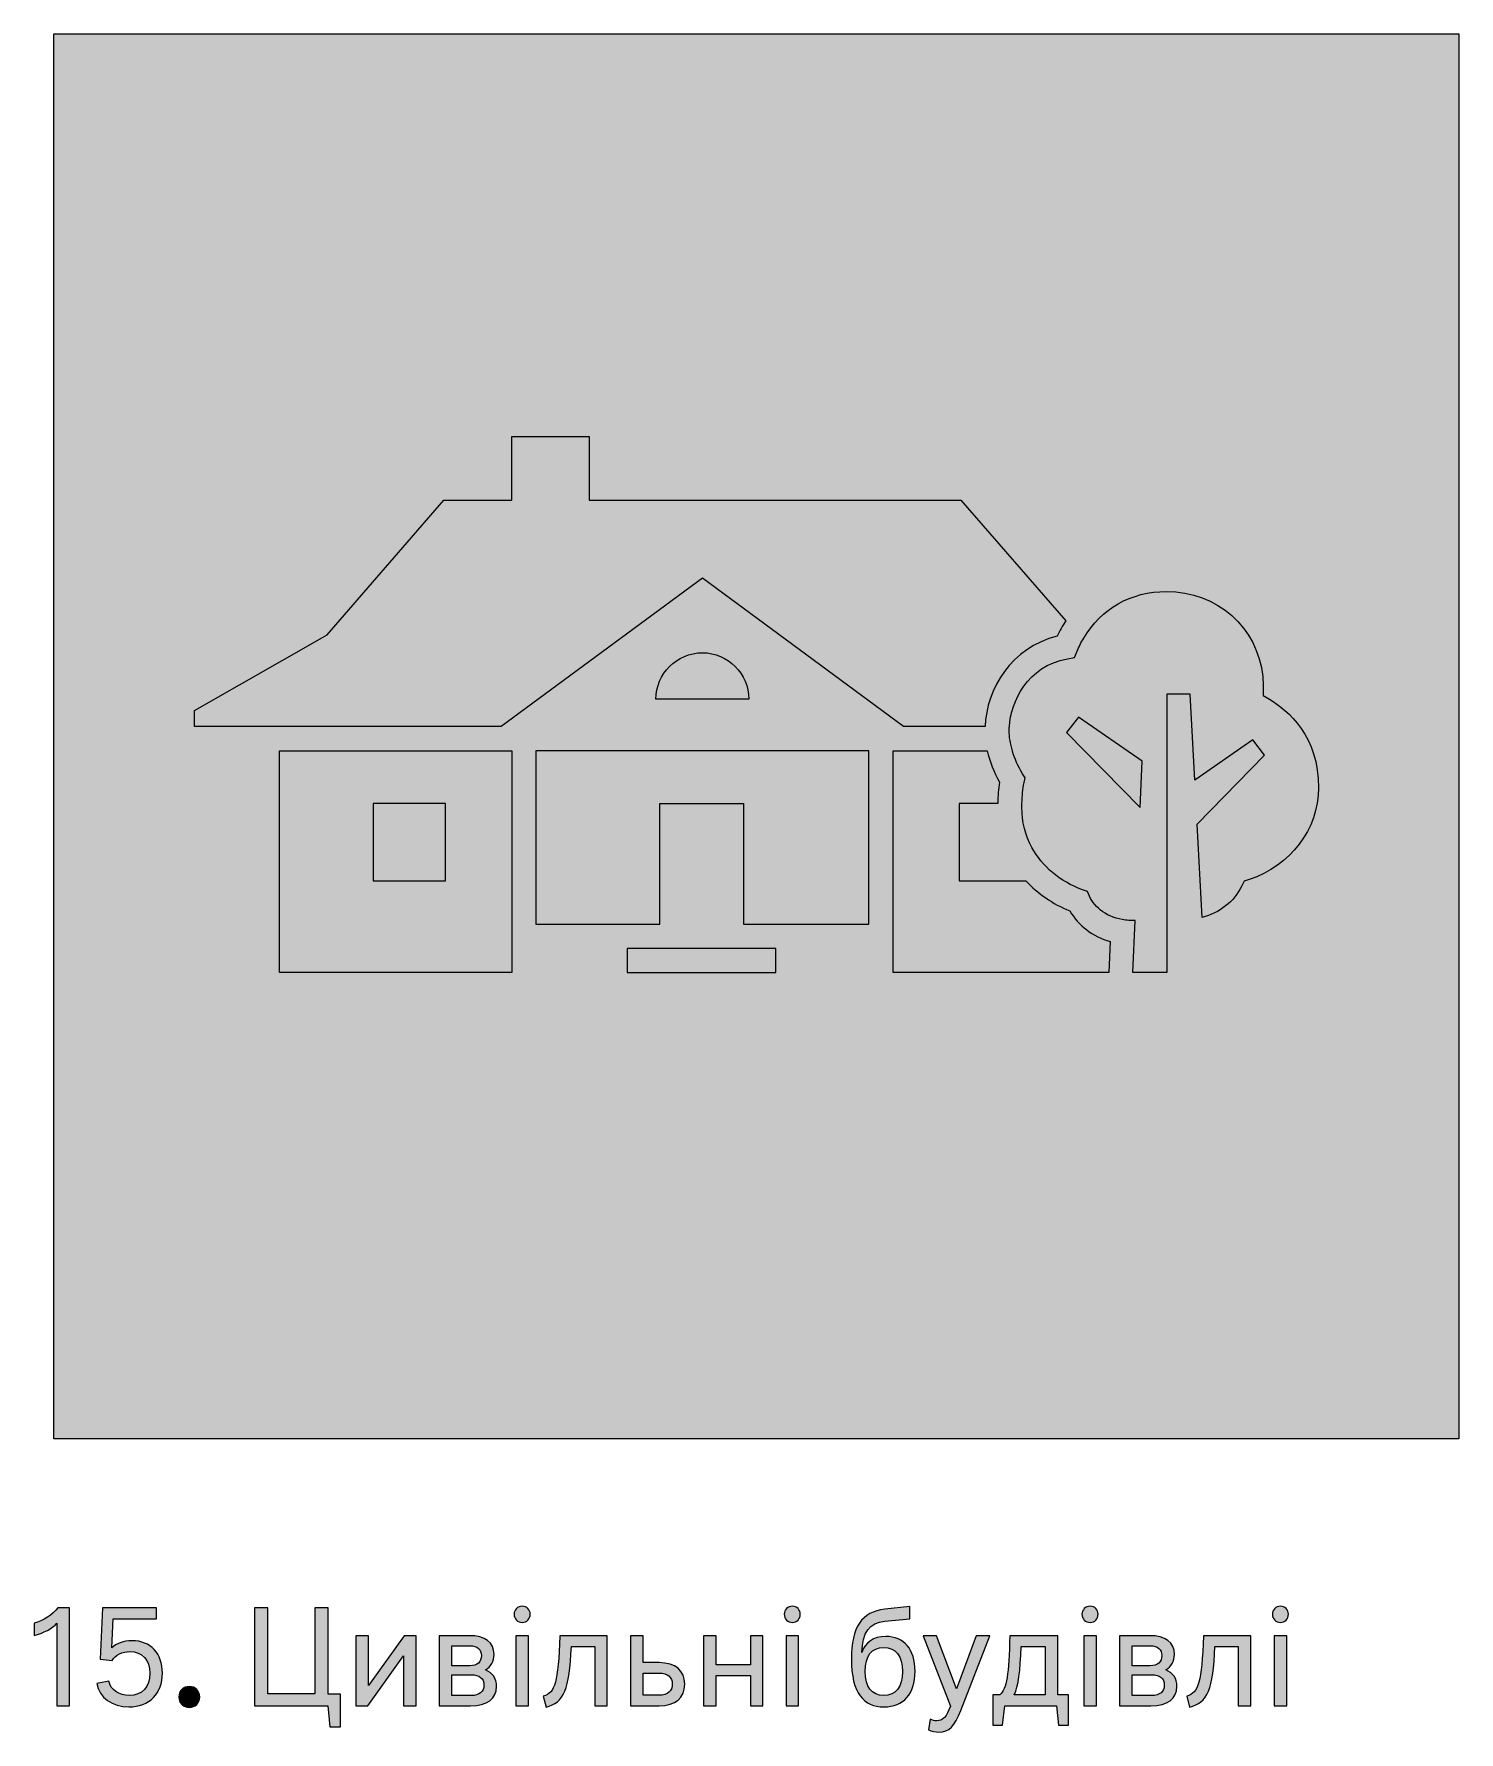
# Model space of a CAD drawing. Header units: millimetres. Extents: x -1334 to 1514, y -1037 to 10.
# Drawn here: x 452.3 to 553.7, y -110.9 to 10 of the extents above; entities that cross this region are included whole.
import ezdxf

# ---------------------------------------------------------------- set-up
doc = ezdxf.new("R2010")
doc.units = ezdxf.units.MM
doc.header["$MEASUREMENT"] = 0
doc.layers.add('bg', color=7, linetype='Continuous', lineweight=0)
doc.layers.add('icons', color=7, linetype='Continuous', lineweight=0)

# ---------------------------------------------------------------- blocks, each defined once
blk = doc.blocks.new('Block_66')
at = {"layer": 'icons', "true_color": 0x231f20, "transparency": 33554687}
h = blk.add_hatch(color=250, dxfattribs=at)
h.dxf.hatch_style = 2
edge = h.paths.add_edge_path()
edge.add_spline(control_points=[(454.82, -109.01), (454.82, -109.01), (453.92, -109.01), (453.92, -109.01), (453.92, -109.01), (453.92, -103.13), (453.92, -103.13), (453.63, -103.49), (452.94, -103.85), (452.29, -104.01), (452.29, -104.01), (452.29, -103.14), (452.29, -103.14), (452.96, -102.95), (453.61, -102.53), (453.99, -102.03), (453.99, -102.03), (454.82, -102.03), (454.82, -102.03), (454.82, -102.03), (454.82, -109.01), (454.82, -109.01)], knot_values=[0, 0, 0, 0, 1, 1, 1, 2, 2, 2, 3, 3, 3, 4, 4, 4, 5, 5, 5, 6, 6, 6, 7, 7, 7, 7], degree=3, periodic=0)
h = blk.add_hatch(color=250, dxfattribs=at)
h.dxf.hatch_style = 2
edge = h.paths.add_edge_path()
edge.add_spline(control_points=[(456.99, -105.69), (456.99, -105.69), (457.16, -102.03), (457.16, -102.03), (457.16, -102.03), (461, -102.03), (461, -102.03), (461, -102.03), (461, -102.83), (461, -102.83), (461, -102.83), (457.92, -102.82), (457.92, -102.82), (457.92, -102.82), (457.83, -104.89), (457.83, -104.89), (458.11, -104.58), (458.67, -104.38), (459.27, -104.38), (460.59, -104.38), (461.43, -105.29), (461.43, -106.68), (461.43, -108.13), (460.5, -109.09), (459.04, -109.09), (457.85, -109.09), (456.94, -108.44), (456.75, -107.42), (456.75, -107.42), (457.61, -107.26), (457.61, -107.26), (457.74, -107.88), (458.35, -108.28), (459.06, -108.28), (459.97, -108.28), (460.54, -107.65), (460.54, -106.69), (460.54, -105.75), (459.98, -105.15), (459.12, -105.15), (458.57, -105.15), (458.08, -105.39), (457.85, -105.78), (457.85, -105.78), (456.99, -105.69), (456.99, -105.69)], knot_values=[0, 0, 0, 0, 1, 1, 1, 2, 2, 2, 3, 3, 3, 4, 4, 4, 5, 5, 5, 6, 6, 6, 7, 7, 7, 8, 8, 8, 9, 9, 9, 10, 10, 10, 11, 11, 11, 12, 12, 12, 13, 13, 13, 14, 14, 14, 15, 15, 15, 15], degree=3, periodic=0)
h = blk.add_hatch(color=250, dxfattribs=at)
h.dxf.hatch_style = 2
edge = h.paths.add_edge_path()
edge.add_spline(control_points=[(467.99, -109.01), (467.99, -109.01), (467.99, -102.03), (467.99, -102.03), (467.99, -102.03), (468.94, -102.03), (468.94, -102.03), (468.94, -102.03), (468.94, -108.16), (468.94, -108.16), (468.94, -108.16), (472.28, -108.16), (472.28, -108.16), (472.28, -108.16), (472.28, -102.03), (472.28, -102.03), (472.28, -102.03), (473.22, -102.03), (473.22, -102.03), (473.22, -102.03), (473.22, -108.18), (473.22, -108.18), (473.22, -108.18), (474.1, -108.18), (474.1, -108.18), (474.1, -108.18), (474.1, -110.5), (474.1, -110.5), (474.1, -110.5), (473.35, -110.5), (473.35, -110.5), (473.35, -110.5), (473.2, -109.01), (473.2, -109.01), (473.2, -109.01), (467.99, -109.01), (467.99, -109.01)], knot_values=[0, 0, 0, 0, 1, 1, 1, 2, 2, 2, 3, 3, 3, 4, 4, 4, 5, 5, 5, 6, 6, 6, 7, 7, 7, 8, 8, 8, 9, 9, 9, 10, 10, 10, 11, 11, 11, 12, 12, 12, 12], degree=3, periodic=0)
h = blk.add_hatch(color=250, dxfattribs=at)
h.dxf.hatch_style = 2
edge = h.paths.add_edge_path()
edge.add_spline(control_points=[(487.48, -109.01), (487.48, -109.01), (486.59, -109.01), (486.59, -109.01), (486.59, -109.01), (486.59, -104.02), (486.59, -104.02), (486.59, -104.02), (487.48, -104.02), (487.48, -104.02), (487.48, -104.02), (487.48, -109.01), (487.48, -109.01)], knot_values=[0, 0, 0, 0, 1, 1, 1, 2, 2, 2, 3, 3, 3, 4, 4, 4, 4], degree=3, periodic=0)
edge = h.paths.add_edge_path()
edge.add_spline(control_points=[(487.03, -101.93), (487.36, -101.93), (487.6, -102.17), (487.6, -102.5), (487.6, -102.83), (487.36, -103.08), (487.03, -103.08), (486.71, -103.08), (486.46, -102.83), (486.46, -102.5), (486.46, -102.17), (486.71, -101.93), (487.03, -101.93)], knot_values=[0, 0, 0, 0, 1, 1, 1, 2, 2, 2, 3, 3, 3, 4, 4, 4, 4], degree=3, periodic=0)
h = blk.add_hatch(color=250, dxfattribs=at)
h.dxf.hatch_style = 2
edge = h.paths.add_edge_path()
edge.add_spline(control_points=[(506.7, -109.01), (506.7, -109.01), (505.81, -109.01), (505.81, -109.01), (505.81, -109.01), (505.81, -104.02), (505.81, -104.02), (505.81, -104.02), (506.7, -104.02), (506.7, -104.02), (506.7, -104.02), (506.7, -109.01), (506.7, -109.01)], knot_values=[0, 0, 0, 0, 1, 1, 1, 2, 2, 2, 3, 3, 3, 4, 4, 4, 4], degree=3, periodic=0)
edge = h.paths.add_edge_path()
edge.add_spline(control_points=[(506.26, -101.93), (506.59, -101.93), (506.82, -102.17), (506.82, -102.5), (506.82, -102.83), (506.59, -103.08), (506.26, -103.08), (505.93, -103.08), (505.68, -102.83), (505.68, -102.5), (505.68, -102.17), (505.93, -101.93), (506.26, -101.93)], knot_values=[0, 0, 0, 0, 1, 1, 1, 2, 2, 2, 3, 3, 3, 4, 4, 4, 4], degree=3, periodic=0)
h = blk.add_hatch(color=250, dxfattribs=at)
h.dxf.hatch_style = 2
edge = h.paths.add_edge_path()
edge.add_spline(control_points=[(512.76, -108.28), (513.62, -108.28), (514.09, -107.68), (514.09, -106.57), (514.09, -105.46), (513.62, -104.86), (512.76, -104.86), (511.91, -104.86), (511.44, -105.46), (511.44, -106.57), (511.44, -107.67), (511.91, -108.28), (512.76, -108.28)], knot_values=[0, 0, 0, 0, 1, 1, 1, 2, 2, 2, 3, 3, 3, 4, 4, 4, 4], degree=3, periodic=0)
edge = h.paths.add_edge_path()
edge.add_spline(control_points=[(514.62, -102.81), (514.62, -102.81), (512.84, -102.99), (512.84, -102.99), (511.74, -103.11), (511.25, -103.79), (511.2, -105.22), (511.41, -104.51), (512.05, -104.08), (512.9, -104.08), (514.22, -104.08), (514.99, -104.98), (514.99, -106.56), (514.99, -108.17), (514.18, -109.09), (512.76, -109.09), (511.35, -109.09), (510.46, -108.15), (510.46, -105.67), (510.46, -103.42), (511.2, -102.31), (512.83, -102.14), (512.83, -102.14), (514.62, -101.95), (514.62, -101.95), (514.62, -101.95), (514.62, -102.81), (514.62, -102.81)], knot_values=[0, 0, 0, 0, 1, 1, 1, 2, 2, 2, 3, 3, 3, 4, 4, 4, 5, 5, 5, 6, 6, 6, 7, 7, 7, 8, 8, 8, 9, 9, 9, 9], degree=3, periodic=0)
h = blk.add_hatch(color=250, dxfattribs=at)
h.dxf.hatch_style = 2
edge = h.paths.add_edge_path()
edge.add_spline(control_points=[(527.9, -109.01), (527.9, -109.01), (527, -109.01), (527, -109.01), (527, -109.01), (527, -104.02), (527, -104.02), (527, -104.02), (527.9, -104.02), (527.9, -104.02), (527.9, -104.02), (527.9, -109.01), (527.9, -109.01)], knot_values=[0, 0, 0, 0, 1, 1, 1, 2, 2, 2, 3, 3, 3, 4, 4, 4, 4], degree=3, periodic=0)
edge = h.paths.add_edge_path()
edge.add_spline(control_points=[(527.45, -101.93), (527.78, -101.93), (528.02, -102.17), (528.02, -102.5), (528.02, -102.83), (527.78, -103.08), (527.45, -103.08), (527.12, -103.08), (526.87, -102.83), (526.87, -102.5), (526.87, -102.17), (527.12, -101.93), (527.45, -101.93)], knot_values=[0, 0, 0, 0, 1, 1, 1, 2, 2, 2, 3, 3, 3, 4, 4, 4, 4], degree=3, periodic=0)
h = blk.add_hatch(color=250, dxfattribs=at)
h.dxf.hatch_style = 2
edge = h.paths.add_edge_path()
edge.add_spline(control_points=[(541.44, -109.01), (541.44, -109.01), (540.55, -109.01), (540.55, -109.01), (540.55, -109.01), (540.55, -104.02), (540.55, -104.02), (540.55, -104.02), (541.44, -104.02), (541.44, -104.02), (541.44, -104.02), (541.44, -109.01), (541.44, -109.01)], knot_values=[0, 0, 0, 0, 1, 1, 1, 2, 2, 2, 3, 3, 3, 4, 4, 4, 4], degree=3, periodic=0)
edge = h.paths.add_edge_path()
edge.add_spline(control_points=[(540.99, -101.93), (541.32, -101.93), (541.56, -102.17), (541.56, -102.5), (541.56, -102.83), (541.32, -103.08), (540.99, -103.08), (540.67, -103.08), (540.42, -102.83), (540.42, -102.5), (540.42, -102.17), (540.67, -101.93), (540.99, -101.93)], knot_values=[0, 0, 0, 0, 1, 1, 1, 2, 2, 2, 3, 3, 3, 4, 4, 4, 4], degree=3, periodic=0)
h = blk.add_hatch(color=250, dxfattribs=at)
h.dxf.hatch_style = 2
edge = h.paths.add_edge_path()
edge.add_spline(control_points=[(478.63, -104.02), (478.63, -104.02), (479.48, -104.02), (479.48, -104.02), (479.48, -104.02), (479.48, -109.01), (479.48, -109.01), (479.48, -109.01), (478.58, -109.01), (478.58, -109.01), (478.58, -109.01), (478.58, -105.46), (478.58, -105.46), (478.58, -105.46), (476.04, -109.01), (476.04, -109.01), (476.04, -109.01), (475.2, -109.01), (475.2, -109.01), (475.2, -109.01), (475.2, -104.02), (475.2, -104.02), (475.2, -104.02), (476.09, -104.02), (476.09, -104.02), (476.09, -104.02), (476.09, -107.56), (476.09, -107.56), (476.09, -107.56), (478.63, -104.02), (478.63, -104.02)], knot_values=[0, 0, 0, 0, 1, 1, 1, 2, 2, 2, 3, 3, 3, 4, 4, 4, 5, 5, 5, 6, 6, 6, 7, 7, 7, 8, 8, 8, 9, 9, 9, 10, 10, 10, 10], degree=3, periodic=0)
h = blk.add_hatch(color=250, dxfattribs=at)
h.dxf.hatch_style = 2
edge = h.paths.add_edge_path()
edge.add_spline(control_points=[(483.41, -108.28), (483.98, -108.28), (484.31, -108.01), (484.31, -107.53), (484.31, -107.07), (483.98, -106.8), (483.41, -106.8), (483.41, -106.8), (482.02, -106.8), (482.02, -106.8), (482.02, -106.8), (482.02, -108.28), (482.02, -108.28), (482.02, -108.28), (483.41, -108.28), (483.41, -108.28)], knot_values=[0, 0, 0, 0, 1, 1, 1, 2, 2, 2, 3, 3, 3, 4, 4, 4, 5, 5, 5, 5], degree=3, periodic=0)
edge = h.paths.add_edge_path()
edge.add_spline(control_points=[(483.3, -106.16), (483.83, -106.16), (484.13, -105.89), (484.13, -105.44), (484.13, -105.01), (483.83, -104.74), (483.3, -104.74), (483.3, -104.74), (482.02, -104.74), (482.02, -104.74), (482.02, -104.74), (482.02, -106.16), (482.02, -106.16), (482.02, -106.16), (483.3, -106.16), (483.3, -106.16)], knot_values=[0, 0, 0, 0, 1, 1, 1, 2, 2, 2, 3, 3, 3, 4, 4, 4, 5, 5, 5, 5], degree=3, periodic=0)
edge = h.paths.add_edge_path()
edge.add_spline(control_points=[(485.03, -105.35), (485.03, -105.85), (484.81, -106.23), (484.41, -106.45), (484.93, -106.67), (485.21, -107.07), (485.21, -107.63), (485.21, -108.51), (484.54, -109.01), (483.36, -109.01), (483.36, -109.01), (481.13, -109.01), (481.13, -109.01), (481.13, -109.01), (481.13, -104.02), (481.13, -104.02), (481.13, -104.02), (483.27, -104.02), (483.27, -104.02), (484.39, -104.02), (485.03, -104.51), (485.03, -105.35)], knot_values=[0, 0, 0, 0, 1, 1, 1, 2, 2, 2, 3, 3, 3, 4, 4, 4, 5, 5, 5, 6, 6, 6, 7, 7, 7, 7], degree=3, periodic=0)
h = blk.add_hatch(color=250, dxfattribs=at)
h.dxf.hatch_style = 2
edge = h.paths.add_edge_path()
edge.add_spline(control_points=[(488.53, -108.33), (489.39, -108.07), (489.58, -107.37), (489.72, -104.02), (489.72, -104.02), (493.09, -104.02), (493.09, -104.02), (493.09, -104.02), (493.09, -109.01), (493.09, -109.01), (493.09, -109.01), (492.2, -109.01), (492.2, -109.01), (492.2, -109.01), (492.2, -104.79), (492.2, -104.79), (492.2, -104.79), (490.53, -104.79), (490.53, -104.79), (490.4, -107.88), (490.02, -108.77), (488.73, -109.11), (488.73, -109.11), (488.53, -108.33), (488.53, -108.33)], knot_values=[0, 0, 0, 0, 1, 1, 1, 2, 2, 2, 3, 3, 3, 4, 4, 4, 5, 5, 5, 6, 6, 6, 7, 7, 7, 8, 8, 8, 8], degree=3, periodic=0)
h = blk.add_hatch(color=250, dxfattribs=at)
h.dxf.hatch_style = 2
edge = h.paths.add_edge_path()
edge.add_spline(control_points=[(496.78, -108.26), (497.38, -108.26), (497.71, -107.97), (497.71, -107.47), (497.71, -106.97), (497.38, -106.68), (496.78, -106.68), (496.78, -106.68), (495.64, -106.68), (495.64, -106.68), (495.64, -106.68), (495.64, -108.26), (495.64, -108.26), (495.64, -108.26), (496.78, -108.26), (496.78, -108.26)], knot_values=[0, 0, 0, 0, 1, 1, 1, 2, 2, 2, 3, 3, 3, 4, 4, 4, 5, 5, 5, 5], degree=3, periodic=0)
edge = h.paths.add_edge_path()
edge.add_spline(control_points=[(498.6, -107.47), (498.6, -108.45), (497.95, -109.01), (496.78, -109.01), (496.78, -109.01), (494.75, -109.01), (494.75, -109.01), (494.75, -109.01), (494.75, -104.02), (494.75, -104.02), (494.75, -104.02), (495.64, -104.02), (495.64, -104.02), (495.64, -104.02), (495.64, -105.94), (495.64, -105.94), (495.64, -105.94), (496.78, -105.94), (496.78, -105.94), (497.95, -105.94), (498.6, -106.5), (498.6, -107.47)], knot_values=[0, 0, 0, 0, 1, 1, 1, 2, 2, 2, 3, 3, 3, 4, 4, 4, 5, 5, 5, 6, 6, 6, 7, 7, 7, 7], degree=3, periodic=0)
h = blk.add_hatch(color=250, dxfattribs=at)
h.dxf.hatch_style = 2
edge = h.paths.add_edge_path()
edge.add_spline(control_points=[(500.83, -109.01), (500.83, -109.01), (499.93, -109.01), (499.93, -109.01), (499.93, -109.01), (499.93, -104.02), (499.93, -104.02), (499.93, -104.02), (500.83, -104.02), (500.83, -104.02), (500.83, -104.02), (500.83, -106.1), (500.83, -106.1), (500.83, -106.1), (503.27, -106.1), (503.27, -106.1), (503.27, -106.1), (503.27, -104.02), (503.27, -104.02), (503.27, -104.02), (504.16, -104.02), (504.16, -104.02), (504.16, -104.02), (504.16, -109.01), (504.16, -109.01), (504.16, -109.01), (503.27, -109.01), (503.27, -109.01), (503.27, -109.01), (503.27, -106.86), (503.27, -106.86), (503.27, -106.86), (500.83, -106.86), (500.83, -106.86), (500.83, -106.86), (500.83, -109.01), (500.83, -109.01)], knot_values=[0, 0, 0, 0, 1, 1, 1, 2, 2, 2, 3, 3, 3, 4, 4, 4, 5, 5, 5, 6, 6, 6, 7, 7, 7, 8, 8, 8, 9, 9, 9, 10, 10, 10, 11, 11, 11, 12, 12, 12, 12], degree=3, periodic=0)
h = blk.add_hatch(color=250, dxfattribs=at)
h.dxf.hatch_style = 2
edge = h.paths.add_edge_path()
edge.add_spline(control_points=[(516.69, -110.88), (516.44, -110.88), (516.17, -110.83), (515.95, -110.73), (515.95, -110.73), (516.06, -109.96), (516.06, -109.96), (516.21, -110.04), (516.37, -110.08), (516.54, -110.08), (516.97, -110.08), (517.23, -109.8), (517.51, -109.03), (517.51, -109.03), (515.56, -104.02), (515.56, -104.02), (515.56, -104.02), (516.51, -104.02), (516.51, -104.02), (516.51, -104.02), (517.94, -107.81), (517.94, -107.81), (517.94, -107.81), (519.35, -104.02), (519.35, -104.02), (519.35, -104.02), (520.31, -104.02), (520.31, -104.02), (520.31, -104.02), (518.25, -109.34), (518.25, -109.34), (517.81, -110.48), (517.41, -110.88), (516.69, -110.88)], knot_values=[0, 0, 0, 0, 1, 1, 1, 2, 2, 2, 3, 3, 3, 4, 4, 4, 5, 5, 5, 6, 6, 6, 7, 7, 7, 8, 8, 8, 9, 9, 9, 10, 10, 10, 11, 11, 11, 11], degree=3, periodic=0)
h = blk.add_hatch(color=250, dxfattribs=at)
h.dxf.hatch_style = 2
edge = h.paths.add_edge_path()
edge.add_spline(control_points=[(524.26, -108.23), (524.26, -108.23), (524.26, -104.79), (524.26, -104.79), (524.26, -104.79), (522.54, -104.79), (522.54, -104.79), (522.48, -106.56), (522.36, -107.6), (522.04, -108.23), (522.04, -108.23), (524.26, -108.23), (524.26, -108.23)], knot_values=[0, 0, 0, 0, 1, 1, 1, 2, 2, 2, 3, 3, 3, 4, 4, 4, 4], degree=3, periodic=0)
edge = h.paths.add_edge_path()
edge.add_spline(control_points=[(520.53, -110.4), (520.53, -110.4), (520.53, -108.23), (520.53, -108.23), (520.53, -108.23), (521.02, -108.23), (521.02, -108.23), (521.53, -107.81), (521.65, -106.78), (521.74, -104.02), (521.74, -104.02), (525.16, -104.02), (525.16, -104.02), (525.16, -104.02), (525.16, -108.23), (525.16, -108.23), (525.16, -108.23), (525.91, -108.23), (525.91, -108.23), (525.91, -108.23), (525.91, -110.4), (525.91, -110.4), (525.91, -110.4), (525.21, -110.4), (525.21, -110.4), (525.21, -110.4), (525.06, -109.01), (525.06, -109.01), (525.06, -109.01), (521.37, -109.01), (521.37, -109.01), (521.37, -109.01), (521.22, -110.4), (521.22, -110.4), (521.22, -110.4), (520.53, -110.4), (520.53, -110.4)], knot_values=[0, 0, 0, 0, 1, 1, 1, 2, 2, 2, 3, 3, 3, 4, 4, 4, 5, 5, 5, 6, 6, 6, 7, 7, 7, 8, 8, 8, 9, 9, 9, 10, 10, 10, 11, 11, 11, 12, 12, 12, 12], degree=3, periodic=0)
h = blk.add_hatch(color=250, dxfattribs=at)
h.dxf.hatch_style = 2
edge = h.paths.add_edge_path()
edge.add_spline(control_points=[(531.83, -108.28), (532.4, -108.28), (532.73, -108.01), (532.73, -107.53), (532.73, -107.07), (532.4, -106.8), (531.83, -106.8), (531.83, -106.8), (530.44, -106.8), (530.44, -106.8), (530.44, -106.8), (530.44, -108.28), (530.44, -108.28), (530.44, -108.28), (531.83, -108.28), (531.83, -108.28)], knot_values=[0, 0, 0, 0, 1, 1, 1, 2, 2, 2, 3, 3, 3, 4, 4, 4, 5, 5, 5, 5], degree=3, periodic=0)
edge = h.paths.add_edge_path()
edge.add_spline(control_points=[(531.72, -106.16), (532.24, -106.16), (532.55, -105.89), (532.55, -105.44), (532.55, -105.01), (532.24, -104.74), (531.72, -104.74), (531.72, -104.74), (530.44, -104.74), (530.44, -104.74), (530.44, -104.74), (530.44, -106.16), (530.44, -106.16), (530.44, -106.16), (531.72, -106.16), (531.72, -106.16)], knot_values=[0, 0, 0, 0, 1, 1, 1, 2, 2, 2, 3, 3, 3, 4, 4, 4, 5, 5, 5, 5], degree=3, periodic=0)
edge = h.paths.add_edge_path()
edge.add_spline(control_points=[(533.45, -105.35), (533.45, -105.85), (533.23, -106.23), (532.83, -106.45), (533.35, -106.67), (533.63, -107.07), (533.63, -107.63), (533.63, -108.51), (532.96, -109.01), (531.78, -109.01), (531.78, -109.01), (529.54, -109.01), (529.54, -109.01), (529.54, -109.01), (529.54, -104.02), (529.54, -104.02), (529.54, -104.02), (531.69, -104.02), (531.69, -104.02), (532.81, -104.02), (533.45, -104.51), (533.45, -105.35)], knot_values=[0, 0, 0, 0, 1, 1, 1, 2, 2, 2, 3, 3, 3, 4, 4, 4, 5, 5, 5, 6, 6, 6, 7, 7, 7, 7], degree=3, periodic=0)
h = blk.add_hatch(color=250, dxfattribs=at)
h.dxf.hatch_style = 2
edge = h.paths.add_edge_path()
edge.add_spline(control_points=[(534.33, -108.33), (535.18, -108.07), (535.38, -107.37), (535.52, -104.02), (535.52, -104.02), (538.89, -104.02), (538.89, -104.02), (538.89, -104.02), (538.89, -109.01), (538.89, -109.01), (538.89, -109.01), (537.99, -109.01), (537.99, -109.01), (537.99, -109.01), (537.99, -104.79), (537.99, -104.79), (537.99, -104.79), (536.33, -104.79), (536.33, -104.79), (536.2, -107.88), (535.82, -108.77), (534.53, -109.11), (534.53, -109.11), (534.33, -108.33), (534.33, -108.33)], knot_values=[0, 0, 0, 0, 1, 1, 1, 2, 2, 2, 3, 3, 3, 4, 4, 4, 5, 5, 5, 6, 6, 6, 7, 7, 7, 8, 8, 8, 8], degree=3, periodic=0)
h = blk.add_hatch(color=250, dxfattribs=at)
h.dxf.hatch_style = 2
edge = h.paths.add_edge_path()
edge.add_spline(control_points=[(463.34, -107.64), (463.77, -107.64), (464.08, -107.95), (464.08, -108.38), (464.08, -108.81), (463.77, -109.13), (463.34, -109.13), (462.9, -109.13), (462.6, -108.81), (462.6, -108.38), (462.6, -107.95), (462.9, -107.64), (463.34, -107.64)], knot_values=[0, 0, 0, 0, 1, 1, 1, 2, 2, 2, 3, 3, 3, 4, 4, 4, 4], degree=3, periodic=0)
at = {"layer": 'icons'}
for points, knots in [([(454.82, -109.01), (454.82, -109.01), (453.92, -109.01), (453.92, -109.01), (453.92, -109.01), (453.92, -103.13), (453.92, -103.13), (453.63, -103.49), (452.94, -103.85), (452.29, -104.01), (452.29, -104.01), (452.29, -103.14), (452.29, -103.14), (452.96, -102.95), (453.61, -102.53), (453.99, -102.03), (453.99, -102.03), (454.82, -102.03), (454.82, -102.03), (454.82, -102.03), (454.82, -109.01), (454.82, -109.01)], [0, 0, 0, 0, 1, 1, 1, 2, 2, 2, 3, 3, 3, 4, 4, 4, 5, 5, 5, 6, 6, 6, 7, 7, 7, 7]), ([(456.99, -105.69), (456.99, -105.69), (457.16, -102.03), (457.16, -102.03), (457.16, -102.03), (461, -102.03), (461, -102.03), (461, -102.03), (461, -102.83), (461, -102.83), (461, -102.83), (457.92, -102.82), (457.92, -102.82), (457.92, -102.82), (457.83, -104.89), (457.83, -104.89), (458.11, -104.58), (458.67, -104.38), (459.27, -104.38), (460.59, -104.38), (461.43, -105.29), (461.43, -106.68), (461.43, -108.13), (460.5, -109.09), (459.04, -109.09), (457.85, -109.09), (456.94, -108.44), (456.75, -107.42), (456.75, -107.42), (457.61, -107.26), (457.61, -107.26), (457.74, -107.88), (458.35, -108.28), (459.06, -108.28), (459.97, -108.28), (460.54, -107.65), (460.54, -106.69), (460.54, -105.75), (459.98, -105.15), (459.12, -105.15), (458.57, -105.15), (458.08, -105.39), (457.85, -105.78), (457.85, -105.78), (456.99, -105.69), (456.99, -105.69)], [0, 0, 0, 0, 1, 1, 1, 2, 2, 2, 3, 3, 3, 4, 4, 4, 5, 5, 5, 6, 6, 6, 7, 7, 7, 8, 8, 8, 9, 9, 9, 10, 10, 10, 11, 11, 11, 12, 12, 12, 13, 13, 13, 14, 14, 14, 15, 15, 15, 15]), ([(467.99, -109.01), (467.99, -109.01), (467.99, -102.03), (467.99, -102.03), (467.99, -102.03), (468.94, -102.03), (468.94, -102.03), (468.94, -102.03), (468.94, -108.16), (468.94, -108.16), (468.94, -108.16), (472.28, -108.16), (472.28, -108.16), (472.28, -108.16), (472.28, -102.03), (472.28, -102.03), (472.28, -102.03), (473.22, -102.03), (473.22, -102.03), (473.22, -102.03), (473.22, -108.18), (473.22, -108.18), (473.22, -108.18), (474.1, -108.18), (474.1, -108.18), (474.1, -108.18), (474.1, -110.5), (474.1, -110.5), (474.1, -110.5), (473.35, -110.5), (473.35, -110.5), (473.35, -110.5), (473.2, -109.01), (473.2, -109.01), (473.2, -109.01), (467.99, -109.01), (467.99, -109.01)], [0, 0, 0, 0, 1, 1, 1, 2, 2, 2, 3, 3, 3, 4, 4, 4, 5, 5, 5, 6, 6, 6, 7, 7, 7, 8, 8, 8, 9, 9, 9, 10, 10, 10, 11, 11, 11, 12, 12, 12, 12]), ([(487.03, -101.93), (487.36, -101.93), (487.6, -102.17), (487.6, -102.5), (487.6, -102.83), (487.36, -103.08), (487.03, -103.08), (486.71, -103.08), (486.46, -102.83), (486.46, -102.5), (486.46, -102.17), (486.71, -101.93), (487.03, -101.93)], [0, 0, 0, 0, 1, 1, 1, 2, 2, 2, 3, 3, 3, 4, 4, 4, 4]), ([(506.26, -101.93), (506.59, -101.93), (506.82, -102.17), (506.82, -102.5), (506.82, -102.83), (506.59, -103.08), (506.26, -103.08), (505.93, -103.08), (505.68, -102.83), (505.68, -102.5), (505.68, -102.17), (505.93, -101.93), (506.26, -101.93)], [0, 0, 0, 0, 1, 1, 1, 2, 2, 2, 3, 3, 3, 4, 4, 4, 4]), ([(514.62, -102.81), (514.62, -102.81), (512.84, -102.99), (512.84, -102.99), (511.74, -103.11), (511.25, -103.79), (511.2, -105.22), (511.41, -104.51), (512.05, -104.08), (512.9, -104.08), (514.22, -104.08), (514.99, -104.98), (514.99, -106.56), (514.99, -108.17), (514.18, -109.09), (512.76, -109.09), (511.35, -109.09), (510.46, -108.15), (510.46, -105.67), (510.46, -103.42), (511.2, -102.31), (512.83, -102.14), (512.83, -102.14), (514.62, -101.95), (514.62, -101.95), (514.62, -101.95), (514.62, -102.81), (514.62, -102.81)], [0, 0, 0, 0, 1, 1, 1, 2, 2, 2, 3, 3, 3, 4, 4, 4, 5, 5, 5, 6, 6, 6, 7, 7, 7, 8, 8, 8, 9, 9, 9, 9]), ([(527.45, -101.93), (527.78, -101.93), (528.02, -102.17), (528.02, -102.5), (528.02, -102.83), (527.78, -103.08), (527.45, -103.08), (527.12, -103.08), (526.87, -102.83), (526.87, -102.5), (526.87, -102.17), (527.12, -101.93), (527.45, -101.93)], [0, 0, 0, 0, 1, 1, 1, 2, 2, 2, 3, 3, 3, 4, 4, 4, 4]), ([(540.99, -101.93), (541.32, -101.93), (541.56, -102.17), (541.56, -102.5), (541.56, -102.83), (541.32, -103.08), (540.99, -103.08), (540.67, -103.08), (540.42, -102.83), (540.42, -102.5), (540.42, -102.17), (540.67, -101.93), (540.99, -101.93)], [0, 0, 0, 0, 1, 1, 1, 2, 2, 2, 3, 3, 3, 4, 4, 4, 4]), ([(478.63, -104.02), (478.63, -104.02), (479.48, -104.02), (479.48, -104.02), (479.48, -104.02), (479.48, -109.01), (479.48, -109.01), (479.48, -109.01), (478.58, -109.01), (478.58, -109.01), (478.58, -109.01), (478.58, -105.46), (478.58, -105.46), (478.58, -105.46), (476.04, -109.01), (476.04, -109.01), (476.04, -109.01), (475.2, -109.01), (475.2, -109.01), (475.2, -109.01), (475.2, -104.02), (475.2, -104.02), (475.2, -104.02), (476.09, -104.02), (476.09, -104.02), (476.09, -104.02), (476.09, -107.56), (476.09, -107.56), (476.09, -107.56), (478.63, -104.02), (478.63, -104.02)], [0, 0, 0, 0, 1, 1, 1, 2, 2, 2, 3, 3, 3, 4, 4, 4, 5, 5, 5, 6, 6, 6, 7, 7, 7, 8, 8, 8, 9, 9, 9, 10, 10, 10, 10]), ([(485.03, -105.35), (485.03, -105.85), (484.81, -106.23), (484.41, -106.45), (484.93, -106.67), (485.21, -107.07), (485.21, -107.63), (485.21, -108.51), (484.54, -109.01), (483.36, -109.01), (483.36, -109.01), (481.13, -109.01), (481.13, -109.01), (481.13, -109.01), (481.13, -104.02), (481.13, -104.02), (481.13, -104.02), (483.27, -104.02), (483.27, -104.02), (484.39, -104.02), (485.03, -104.51), (485.03, -105.35)], [0, 0, 0, 0, 1, 1, 1, 2, 2, 2, 3, 3, 3, 4, 4, 4, 5, 5, 5, 6, 6, 6, 7, 7, 7, 7]), ([(483.3, -106.16), (483.83, -106.16), (484.13, -105.89), (484.13, -105.44), (484.13, -105.01), (483.83, -104.74), (483.3, -104.74), (483.3, -104.74), (482.02, -104.74), (482.02, -104.74), (482.02, -104.74), (482.02, -106.16), (482.02, -106.16), (482.02, -106.16), (483.3, -106.16), (483.3, -106.16)], [0, 0, 0, 0, 1, 1, 1, 2, 2, 2, 3, 3, 3, 4, 4, 4, 5, 5, 5, 5]), ([(487.48, -109.01), (487.48, -109.01), (486.59, -109.01), (486.59, -109.01), (486.59, -109.01), (486.59, -104.02), (486.59, -104.02), (486.59, -104.02), (487.48, -104.02), (487.48, -104.02), (487.48, -104.02), (487.48, -109.01), (487.48, -109.01)], [0, 0, 0, 0, 1, 1, 1, 2, 2, 2, 3, 3, 3, 4, 4, 4, 4]), ([(488.53, -108.33), (489.39, -108.07), (489.58, -107.37), (489.72, -104.02), (489.72, -104.02), (493.09, -104.02), (493.09, -104.02), (493.09, -104.02), (493.09, -109.01), (493.09, -109.01), (493.09, -109.01), (492.2, -109.01), (492.2, -109.01), (492.2, -109.01), (492.2, -104.79), (492.2, -104.79), (492.2, -104.79), (490.53, -104.79), (490.53, -104.79), (490.4, -107.88), (490.02, -108.77), (488.73, -109.11), (488.73, -109.11), (488.53, -108.33), (488.53, -108.33)], [0, 0, 0, 0, 1, 1, 1, 2, 2, 2, 3, 3, 3, 4, 4, 4, 5, 5, 5, 6, 6, 6, 7, 7, 7, 8, 8, 8, 8]), ([(498.6, -107.47), (498.6, -108.45), (497.95, -109.01), (496.78, -109.01), (496.78, -109.01), (494.75, -109.01), (494.75, -109.01), (494.75, -109.01), (494.75, -104.02), (494.75, -104.02), (494.75, -104.02), (495.64, -104.02), (495.64, -104.02), (495.64, -104.02), (495.64, -105.94), (495.64, -105.94), (495.64, -105.94), (496.78, -105.94), (496.78, -105.94), (497.95, -105.94), (498.6, -106.5), (498.6, -107.47)], [0, 0, 0, 0, 1, 1, 1, 2, 2, 2, 3, 3, 3, 4, 4, 4, 5, 5, 5, 6, 6, 6, 7, 7, 7, 7]), ([(500.83, -109.01), (500.83, -109.01), (499.93, -109.01), (499.93, -109.01), (499.93, -109.01), (499.93, -104.02), (499.93, -104.02), (499.93, -104.02), (500.83, -104.02), (500.83, -104.02), (500.83, -104.02), (500.83, -106.1), (500.83, -106.1), (500.83, -106.1), (503.27, -106.1), (503.27, -106.1), (503.27, -106.1), (503.27, -104.02), (503.27, -104.02), (503.27, -104.02), (504.16, -104.02), (504.16, -104.02), (504.16, -104.02), (504.16, -109.01), (504.16, -109.01), (504.16, -109.01), (503.27, -109.01), (503.27, -109.01), (503.27, -109.01), (503.27, -106.86), (503.27, -106.86), (503.27, -106.86), (500.83, -106.86), (500.83, -106.86), (500.83, -106.86), (500.83, -109.01), (500.83, -109.01)], [0, 0, 0, 0, 1, 1, 1, 2, 2, 2, 3, 3, 3, 4, 4, 4, 5, 5, 5, 6, 6, 6, 7, 7, 7, 8, 8, 8, 9, 9, 9, 10, 10, 10, 11, 11, 11, 12, 12, 12, 12]), ([(506.7, -109.01), (506.7, -109.01), (505.81, -109.01), (505.81, -109.01), (505.81, -109.01), (505.81, -104.02), (505.81, -104.02), (505.81, -104.02), (506.7, -104.02), (506.7, -104.02), (506.7, -104.02), (506.7, -109.01), (506.7, -109.01)], [0, 0, 0, 0, 1, 1, 1, 2, 2, 2, 3, 3, 3, 4, 4, 4, 4]), ([(512.76, -108.28), (513.62, -108.28), (514.09, -107.68), (514.09, -106.57), (514.09, -105.46), (513.62, -104.86), (512.76, -104.86), (511.91, -104.86), (511.44, -105.46), (511.44, -106.57), (511.44, -107.67), (511.91, -108.28), (512.76, -108.28)], [0, 0, 0, 0, 1, 1, 1, 2, 2, 2, 3, 3, 3, 4, 4, 4, 4]), ([(516.69, -110.88), (516.44, -110.88), (516.17, -110.83), (515.95, -110.73), (515.95, -110.73), (516.06, -109.96), (516.06, -109.96), (516.21, -110.04), (516.37, -110.08), (516.54, -110.08), (516.97, -110.08), (517.23, -109.8), (517.51, -109.03), (517.51, -109.03), (515.56, -104.02), (515.56, -104.02), (515.56, -104.02), (516.51, -104.02), (516.51, -104.02), (516.51, -104.02), (517.94, -107.81), (517.94, -107.81), (517.94, -107.81), (519.35, -104.02), (519.35, -104.02), (519.35, -104.02), (520.31, -104.02), (520.31, -104.02), (520.31, -104.02), (518.25, -109.34), (518.25, -109.34), (517.81, -110.48), (517.41, -110.88), (516.69, -110.88)], [0, 0, 0, 0, 1, 1, 1, 2, 2, 2, 3, 3, 3, 4, 4, 4, 5, 5, 5, 6, 6, 6, 7, 7, 7, 8, 8, 8, 9, 9, 9, 10, 10, 10, 11, 11, 11, 11]), ([(520.53, -110.4), (520.53, -110.4), (520.53, -108.23), (520.53, -108.23), (520.53, -108.23), (521.02, -108.23), (521.02, -108.23), (521.53, -107.81), (521.65, -106.78), (521.74, -104.02), (521.74, -104.02), (525.16, -104.02), (525.16, -104.02), (525.16, -104.02), (525.16, -108.23), (525.16, -108.23), (525.16, -108.23), (525.91, -108.23), (525.91, -108.23), (525.91, -108.23), (525.91, -110.4), (525.91, -110.4), (525.91, -110.4), (525.21, -110.4), (525.21, -110.4), (525.21, -110.4), (525.06, -109.01), (525.06, -109.01), (525.06, -109.01), (521.37, -109.01), (521.37, -109.01), (521.37, -109.01), (521.22, -110.4), (521.22, -110.4), (521.22, -110.4), (520.53, -110.4), (520.53, -110.4)], [0, 0, 0, 0, 1, 1, 1, 2, 2, 2, 3, 3, 3, 4, 4, 4, 5, 5, 5, 6, 6, 6, 7, 7, 7, 8, 8, 8, 9, 9, 9, 10, 10, 10, 11, 11, 11, 12, 12, 12, 12]), ([(524.26, -108.23), (524.26, -108.23), (524.26, -104.79), (524.26, -104.79), (524.26, -104.79), (522.54, -104.79), (522.54, -104.79), (522.48, -106.56), (522.36, -107.6), (522.04, -108.23), (522.04, -108.23), (524.26, -108.23), (524.26, -108.23)], [0, 0, 0, 0, 1, 1, 1, 2, 2, 2, 3, 3, 3, 4, 4, 4, 4]), ([(527.9, -109.01), (527.9, -109.01), (527, -109.01), (527, -109.01), (527, -109.01), (527, -104.02), (527, -104.02), (527, -104.02), (527.9, -104.02), (527.9, -104.02), (527.9, -104.02), (527.9, -109.01), (527.9, -109.01)], [0, 0, 0, 0, 1, 1, 1, 2, 2, 2, 3, 3, 3, 4, 4, 4, 4]), ([(533.45, -105.35), (533.45, -105.85), (533.23, -106.23), (532.83, -106.45), (533.35, -106.67), (533.63, -107.07), (533.63, -107.63), (533.63, -108.51), (532.96, -109.01), (531.78, -109.01), (531.78, -109.01), (529.54, -109.01), (529.54, -109.01), (529.54, -109.01), (529.54, -104.02), (529.54, -104.02), (529.54, -104.02), (531.69, -104.02), (531.69, -104.02), (532.81, -104.02), (533.45, -104.51), (533.45, -105.35)], [0, 0, 0, 0, 1, 1, 1, 2, 2, 2, 3, 3, 3, 4, 4, 4, 5, 5, 5, 6, 6, 6, 7, 7, 7, 7]), ([(531.72, -106.16), (532.24, -106.16), (532.55, -105.89), (532.55, -105.44), (532.55, -105.01), (532.24, -104.74), (531.72, -104.74), (531.72, -104.74), (530.44, -104.74), (530.44, -104.74), (530.44, -104.74), (530.44, -106.16), (530.44, -106.16), (530.44, -106.16), (531.72, -106.16), (531.72, -106.16)], [0, 0, 0, 0, 1, 1, 1, 2, 2, 2, 3, 3, 3, 4, 4, 4, 5, 5, 5, 5]), ([(534.33, -108.33), (535.18, -108.07), (535.38, -107.37), (535.52, -104.02), (535.52, -104.02), (538.89, -104.02), (538.89, -104.02), (538.89, -104.02), (538.89, -109.01), (538.89, -109.01), (538.89, -109.01), (537.99, -109.01), (537.99, -109.01), (537.99, -109.01), (537.99, -104.79), (537.99, -104.79), (537.99, -104.79), (536.33, -104.79), (536.33, -104.79), (536.2, -107.88), (535.82, -108.77), (534.53, -109.11), (534.53, -109.11), (534.33, -108.33), (534.33, -108.33)], [0, 0, 0, 0, 1, 1, 1, 2, 2, 2, 3, 3, 3, 4, 4, 4, 5, 5, 5, 6, 6, 6, 7, 7, 7, 8, 8, 8, 8]), ([(541.44, -109.01), (541.44, -109.01), (540.55, -109.01), (540.55, -109.01), (540.55, -109.01), (540.55, -104.02), (540.55, -104.02), (540.55, -104.02), (541.44, -104.02), (541.44, -104.02), (541.44, -104.02), (541.44, -109.01), (541.44, -109.01)], [0, 0, 0, 0, 1, 1, 1, 2, 2, 2, 3, 3, 3, 4, 4, 4, 4]), ([(483.41, -108.28), (483.98, -108.28), (484.31, -108.01), (484.31, -107.53), (484.31, -107.07), (483.98, -106.8), (483.41, -106.8), (483.41, -106.8), (482.02, -106.8), (482.02, -106.8), (482.02, -106.8), (482.02, -108.28), (482.02, -108.28), (482.02, -108.28), (483.41, -108.28), (483.41, -108.28)], [0, 0, 0, 0, 1, 1, 1, 2, 2, 2, 3, 3, 3, 4, 4, 4, 5, 5, 5, 5]), ([(496.78, -108.26), (497.38, -108.26), (497.71, -107.97), (497.71, -107.47), (497.71, -106.97), (497.38, -106.68), (496.78, -106.68), (496.78, -106.68), (495.64, -106.68), (495.64, -106.68), (495.64, -106.68), (495.64, -108.26), (495.64, -108.26), (495.64, -108.26), (496.78, -108.26), (496.78, -108.26)], [0, 0, 0, 0, 1, 1, 1, 2, 2, 2, 3, 3, 3, 4, 4, 4, 5, 5, 5, 5]), ([(531.83, -108.28), (532.4, -108.28), (532.73, -108.01), (532.73, -107.53), (532.73, -107.07), (532.4, -106.8), (531.83, -106.8), (531.83, -106.8), (530.44, -106.8), (530.44, -106.8), (530.44, -106.8), (530.44, -108.28), (530.44, -108.28), (530.44, -108.28), (531.83, -108.28), (531.83, -108.28)], [0, 0, 0, 0, 1, 1, 1, 2, 2, 2, 3, 3, 3, 4, 4, 4, 5, 5, 5, 5]), ([(463.34, -107.64), (463.77, -107.64), (464.08, -107.95), (464.08, -108.38), (464.08, -108.81), (463.77, -109.13), (463.34, -109.13), (462.9, -109.13), (462.6, -108.81), (462.6, -108.38), (462.6, -107.95), (462.9, -107.64), (463.34, -107.64)], [0, 0, 0, 0, 1, 1, 1, 2, 2, 2, 3, 3, 3, 4, 4, 4, 4])]:
    blk.add_open_spline(points, degree=3, knots=knots, dxfattribs=at)
blk = doc.blocks.new('Block_225')
at = {"layer": 'icons'}
for points in [[(488.01, -53.37), (496.82, -53.37), (496.82, -44.78), (502.78, -44.78), (502.78, -53.37), (511.71, -53.37), (511.71, -41.03), (488.01, -41.03)], [(494.51, -56.82), (505.08, -56.82), (505.08, -55.1), (494.51, -55.1)]]:
    blk.add_lwpolyline(points, close=True, dxfattribs=at)
for points, knots in [([(499.86, -28.73), (499.86, -28.73), (514.17, -39.31), (514.17, -39.31), (514.17, -39.31), (519.97, -39.31), (519.97, -39.31), (520.08, -36.61), (521.84, -33.67), (525.11, -32.87), (525.29, -32.49), (525.49, -32.13), (525.71, -31.78), (525.71, -31.78), (518.26, -23.18), (518.26, -23.18), (518.26, -23.18), (491.79, -23.18), (491.79, -23.18), (491.79, -23.18), (491.79, -18.66), (491.79, -18.66), (491.79, -18.66), (486.29, -18.66), (486.29, -18.66), (486.29, -18.66), (486.29, -23.18), (486.29, -23.18), (486.29, -23.18), (481.46, -23.18), (481.46, -23.18), (481.46, -23.18), (473.15, -32.77), (473.15, -32.77), (473.15, -32.77), (463.71, -38.16), (463.71, -38.16), (463.71, -38.16), (463.71, -39.31), (463.71, -39.31), (463.71, -39.31), (485.54, -39.31), (485.54, -39.31), (485.54, -39.31), (499.86, -28.73), (499.86, -28.73)], [0, 0, 0, 0, 1, 1, 1, 2, 2, 2, 3, 3, 3, 4, 4, 4, 5, 5, 5, 6, 6, 6, 7, 7, 7, 8, 8, 8, 9, 9, 9, 10, 10, 10, 11, 11, 11, 12, 12, 12, 13, 13, 13, 14, 14, 14, 15, 15, 15, 15]), ([(540.21, -37.35), (540.21, -37.35), (539.77, -37.09), (539.77, -37.09), (539.77, -37.09), (539.77, -36.58), (539.77, -36.58), (539.78, -36.31), (539.76, -36.03), (539.73, -35.74), (539.38, -32.24), (536.49, -29.69), (532.88, -29.69), (530.36, -29.69), (528.22, -30.91), (526.99, -33.01), (526.81, -33.3), (526.66, -33.62), (526.52, -33.94), (526.52, -33.94), (526.33, -34.39), (526.33, -34.39), (526.33, -34.39), (525.85, -34.48), (525.85, -34.48), (522.95, -34.99), (521.81, -37.55), (521.7, -39.31), (521.7, -39.4), (521.69, -39.5), (521.69, -39.58), (521.69, -40.04), (521.77, -40.53), (521.92, -41.03), (522.08, -41.58), (522.32, -42.14), (522.64, -42.66), (522.64, -42.66), (522.82, -42.95), (522.82, -42.95), (522.82, -42.95), (522.75, -43.29), (522.75, -43.29), (522.66, -43.75), (522.61, -44.25), (522.6, -44.78), (522.59, -44.87), (522.59, -44.97), (522.59, -45.06), (522.59, -46.09), (522.84, -47.05), (523.3, -47.91), (524.03, -49.25), (525.28, -50.33), (526.91, -50.92), (526.91, -50.92), (527.26, -51.05), (527.26, -51.05), (527.26, -51.05), (527.41, -51.38), (527.41, -51.38), (527.79, -52.2), (528.69, -52.94), (529.97, -53.08), (530.12, -53.1), (530.27, -53.11), (530.43, -53.11), (530.51, -53.11), (530.58, -53.11), (530.66, -53.1), (530.66, -53.1), (530.49, -56.82), (530.49, -56.82), (530.49, -56.82), (532.9, -56.82), (532.9, -56.82), (532.9, -56.82), (532.9, -36.99), (532.9, -36.99), (532.9, -36.99), (534.56, -36.99), (534.56, -36.99), (534.56, -36.99), (534.89, -43.11), (534.89, -43.11), (534.89, -43.11), (539.03, -40.25), (539.03, -40.25), (539.03, -40.25), (539.87, -41.35), (539.87, -41.35), (539.87, -41.35), (535.06, -46.26), (535.06, -46.26), (535.06, -46.26), (535.42, -52.9), (535.42, -52.9), (536.65, -52.58), (537.7, -51.77), (538.24, -50.65), (538.24, -50.65), (538.41, -50.3), (538.41, -50.3), (538.41, -50.3), (538.77, -50.19), (538.77, -50.19), (541.7, -49.23), (543.69, -46.61), (543.71, -43.67), (543.73, -40.01), (541.52, -38.14), (540.21, -37.35)], [0, 0, 0, 0, 1, 1, 1, 2, 2, 2, 3, 3, 3, 4, 4, 4, 5, 5, 5, 6, 6, 6, 7, 7, 7, 8, 8, 8, 9, 9, 9, 10, 10, 10, 11, 11, 11, 12, 12, 12, 13, 13, 13, 14, 14, 14, 15, 15, 15, 16, 16, 16, 17, 17, 17, 18, 18, 18, 19, 19, 19, 20, 20, 20, 21, 21, 21, 22, 22, 22, 23, 23, 23, 24, 24, 24, 25, 25, 25, 26, 26, 26, 27, 27, 27, 28, 28, 28, 29, 29, 29, 30, 30, 30, 31, 31, 31, 32, 32, 32, 33, 33, 33, 34, 34, 34, 35, 35, 35, 36, 36, 36, 37, 37, 37, 37]), ([(496.55, -37.36), (496.55, -37.36), (503.16, -37.36), (503.16, -37.36), (503.16, -35.53), (501.68, -34.05), (499.86, -34.05), (498.03, -34.05), (496.55, -35.53), (496.55, -37.36)], [0, 0, 0, 0, 1, 1, 1, 2, 2, 2, 3, 3, 3, 3]), ([(531.02, -45.06), (531.02, -45.06), (525.78, -39.72), (525.78, -39.72), (525.78, -39.72), (526.62, -38.63), (526.62, -38.63), (526.62, -38.63), (531.16, -41.76), (531.16, -41.76), (531.16, -41.76), (531.02, -45.06), (531.02, -45.06)], [0, 0, 0, 0, 1, 1, 1, 2, 2, 2, 3, 3, 3, 4, 4, 4, 4]), ([(469.76, -41.03), (469.76, -41.03), (469.76, -56.82), (469.76, -56.82), (469.76, -56.82), (486.29, -56.82), (486.29, -56.82), (486.29, -56.82), (486.29, -41.03), (486.29, -41.03), (486.29, -41.03), (469.76, -41.03), (469.76, -41.03)], [0, 0, 0, 0, 1, 1, 1, 2, 2, 2, 3, 3, 3, 4, 4, 4, 4]), ([(526.01, -52.43), (524.77, -51.92), (523.71, -51.19), (522.88, -50.28), (522.88, -50.28), (518.14, -50.28), (518.14, -50.28), (518.14, -50.28), (518.14, -44.78), (518.14, -44.78), (518.14, -44.78), (520.87, -44.78), (520.87, -44.78), (520.88, -44.25), (520.92, -43.75), (521, -43.27), (520.6, -42.55), (520.31, -41.78), (520.13, -41.03), (520.13, -41.03), (513.43, -41.03), (513.43, -41.03), (513.43, -41.03), (513.43, -56.82), (513.43, -56.82), (513.43, -56.82), (528.77, -56.82), (528.77, -56.82), (528.77, -56.82), (528.87, -54.61), (528.87, -54.61), (527.64, -54.26), (526.61, -53.48), (526.01, -52.43)], [0, 0, 0, 0, 1, 1, 1, 2, 2, 2, 3, 3, 3, 4, 4, 4, 5, 5, 5, 6, 6, 6, 7, 7, 7, 8, 8, 8, 9, 9, 9, 10, 10, 10, 11, 11, 11, 11]), ([(481.58, -50.28), (481.58, -50.28), (476.42, -50.28), (476.42, -50.28), (476.42, -50.28), (476.42, -44.78), (476.42, -44.78), (476.42, -44.78), (481.58, -44.78), (481.58, -44.78), (481.58, -44.78), (481.58, -50.28), (481.58, -50.28)], [0, 0, 0, 0, 1, 1, 1, 2, 2, 2, 3, 3, 3, 4, 4, 4, 4])]:
    blk.add_open_spline(points, degree=3, knots=knots, dxfattribs=at)

msp = doc.modelspace()

# ---------------------------------------------------------------- hatches: boundary and pattern name
at = {"layer": 'bg', "true_color": 0x592d2c, "transparency": 33554687}
h = msp.add_hatch(color=29, dxfattribs=at)
h.dxf.hatch_style = 2
h.paths.add_polyline_path([(553.7, -90), (453.7, -90), (453.7, 10), (553.7, 10)])

# ---------------------------------------------------------------- linework, layer by layer
at = {"layer": 'bg'}
msp.add_lwpolyline([(553.7, -90), (453.7, -90), (453.7, 10), (553.7, 10)], close=True, dxfattribs=at)

# ---------------------------------------------------------------- block references
at = {"layer": 'icons'}
for name in ['Block_225', 'Block_66']:
    msp.add_blockref(name, (0, 0), dxfattribs=at)

doc.saveas('drawing.dxf')
